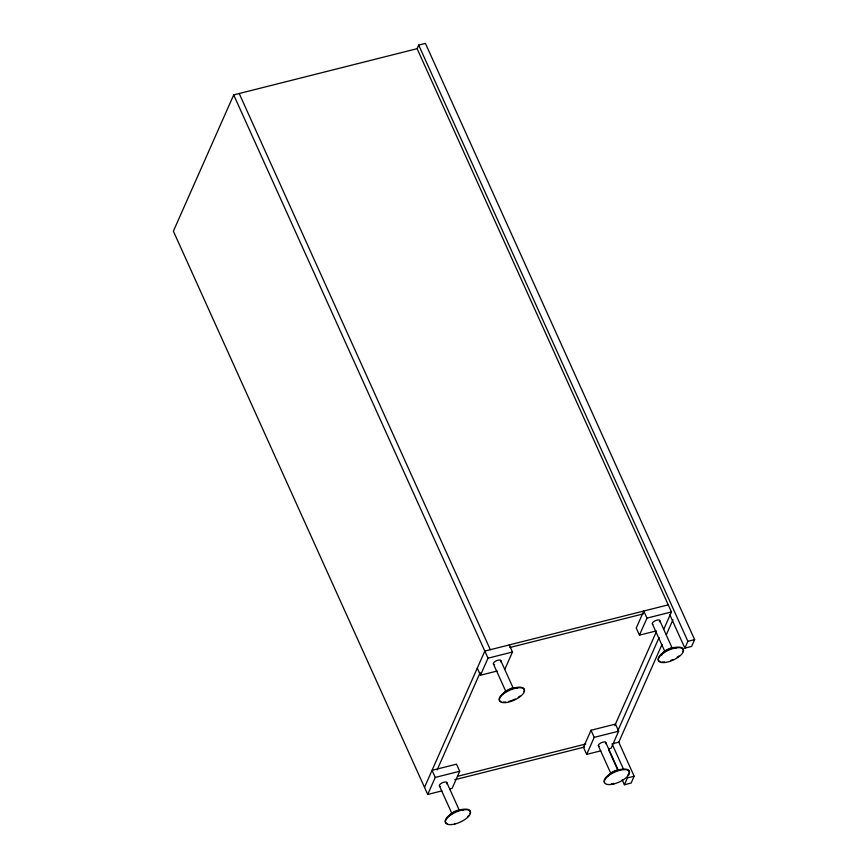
<?xml version="1.0" encoding="UTF-8"?>
<svg xmlns="http://www.w3.org/2000/svg" width="868" height="868" viewBox="0 0 868 868"><rect width="100%" height="100%" fill="white"/><g stroke="black" fill="none" stroke-linecap="round" stroke-linejoin="round"><path stroke-width="1.3" d="M663.901 628.985L671.441 611.951L417.107 48.673L233.698 94.905L173.383 231.181L427.718 794.459L441.877 790.889M417.183 48.5L418.691 45.093L425.418 43.4L694.617 639.618L691.601 646.432L684.874 648.125L669.825 614.794M424.506 787.363L484.821 651.087L668.23 604.855M437.136 769.873L480.188 672.591M427.718 794.459L435.259 777.424L432.047 770.328L456.503 764.165L459.704 771.261L452.174 788.296L449.591 788.947M497.223 670.997L480.481 675.217L488.022 658.183L233.698 94.905M504.937 669.054L512.478 652.02L509.277 644.924M608.555 748.878L611.126 748.227L618.667 731.192L615.466 724.096L591.01 730.259L583.47 747.294L586.67 754.4L600.83 750.831M586.67 754.4L594.211 737.355L591.01 730.259M639.445 635.148L646.985 618.114L643.774 611.018L636.244 628.052L639.445 635.148L656.175 630.938M614.761 725.67L656.458 631.47M617.517 731.496L659.094 637.546M661.991 644.501L618.775 742.162L612.048 743.854M666.374 634.616L672.939 619.774M634.15 776.231L631.144 783.044L624.418 784.737L627.434 777.923L634.15 776.231L618.548 741.673M684.874 648.125L687.89 641.311L418.691 45.093M500.435 661.839L500.771 661.286A4.08 1.638 -24.3 0 0 498.373 660.125A4.08 1.638 -24.3 0 0 493.729 662.675L493.393 663.228A4.08 1.638 -24.3 0 0 494.532 664.497M446.456 783.804L446.803 783.251A4.08 1.638 -24.3 0 0 444.405 782.09A4.08 1.638 -24.3 0 0 439.761 784.639L439.425 785.193A4.08 1.638 -24.3 0 0 440.553 786.462M659.398 621.77L659.734 621.217A4.08 1.638 -24.3 0 0 657.336 620.056A4.08 1.638 -24.3 0 0 652.693 622.606L652.356 623.159A4.08 1.638 -24.3 0 0 652.855 624.309M605.419 743.746L605.755 743.182A4.08 1.638 -24.3 0 0 603.358 742.031A4.08 1.638 -24.3 0 0 598.714 744.581L598.377 745.135A4.08 1.638 -24.3 0 0 599.517 746.393M509.896 647.485L643.329 613.86M488.022 658.183L512.478 652.02M646.985 618.114L671.441 611.951M687.89 641.311L694.617 639.618M435.259 777.424L459.704 771.261M594.211 737.355L618.667 731.192M457.534 776.317L585.737 744.006M454.865 779.714L584.381 747.066M671.007 648.027L671.561 647.929M512.055 688.096L512.608 687.988M673.676 647.767L673.926 648.309M659.647 620.338L672.147 648.027M652.443 624.049L664.4 650.523M612.385 744.603L623.528 769.287M605.669 742.303L618.168 769.992M608.804 750.18L617.723 769.927M622.182 779.8L624.418 784.737M598.464 746.013L610.421 772.498M613.926 783.902L613.676 783.359A13.595 5.447 -24.3 0 1 611.593 783.793M514.724 687.825L514.974 688.378M500.684 660.396L513.194 688.085M239.199 93.516L490.322 649.698M493.48 664.107L505.436 690.592M477.281 668.121L480.481 675.217M446.716 782.372L459.215 810.061M439.501 786.082L452.011 813.761M454.713 823.428L454.962 823.971M446.955 823.613A13.595 5.447 -24.3 0 1 455.841 811.493A13.595 5.447 -24.3 0 1 469.957 813.533M468.763 815.399A13.595 5.447 -24.3 0 1 467.537 816.701M448.875 816.289A8.702 3.483 -24.3 0 1 455.483 811.048A8.702 3.483 -24.3 0 1 463.599 809.844M500.934 701.637A13.595 5.447 -24.3 0 1 509.82 689.528A13.595 5.447 -24.3 0 1 523.936 691.557M519.997 696.028A13.595 5.447 -24.3 0 1 518.218 697.275M515.212 699A13.595 5.447 -24.3 0 1 511.957 700.422M510.861 700.812A13.595 5.447 -24.3 0 1 508.691 701.452M505.632 702.017A13.595 5.447 -24.3 0 1 502.984 702.082M503.614 693.131A8.702 3.483 -24.3 0 1 517.567 687.868M659.886 661.568A13.595 5.447 -24.3 0 1 668.772 649.459A13.595 5.447 -24.3 0 1 682.899 651.488M678.95 655.958A13.595 5.447 -24.3 0 1 677.181 657.217M673.101 659.452A13.595 5.447 -24.3 0 1 670.921 660.364M664.584 661.958A13.595 5.447 -24.3 0 1 661.937 662.013M661.579 655.318A8.702 3.483 -24.3 0 1 667.394 649.492A8.702 3.483 -24.3 0 1 676.53 647.81M604.595 782.621A13.595 5.447 -24.3 0 1 618.081 770.187A13.595 5.447 -24.3 0 1 627.716 775.33M607.828 776.231A8.702 3.483 -24.3 0 1 608.598 775.026M609.846 773.779A8.702 3.483 -24.3 0 1 619.546 769.536M451.902 824.535A13.595 5.447 -24.3 0 0 470.575 812.415A13.595 5.447 -24.3 0 0 451.469 814.52A13.595 5.447 -24.3 0 0 451.902 824.535M505.881 702.57A13.595 5.447 -24.3 0 0 524.543 690.451A13.595 5.447 -24.3 0 0 505.447 692.545A13.595 5.447 -24.3 0 0 505.881 702.57M664.834 662.501A13.595 5.447 -24.3 0 0 683.507 650.382A13.595 5.447 -24.3 0 0 664.4 652.486A13.595 5.447 -24.3 0 0 664.834 662.501M610.855 784.477A13.595 5.447 -24.3 0 0 629.528 772.357A13.595 5.447 -24.3 0 0 610.421 774.451A13.595 5.447 -24.3 0 0 610.855 784.477"/></g></svg>
